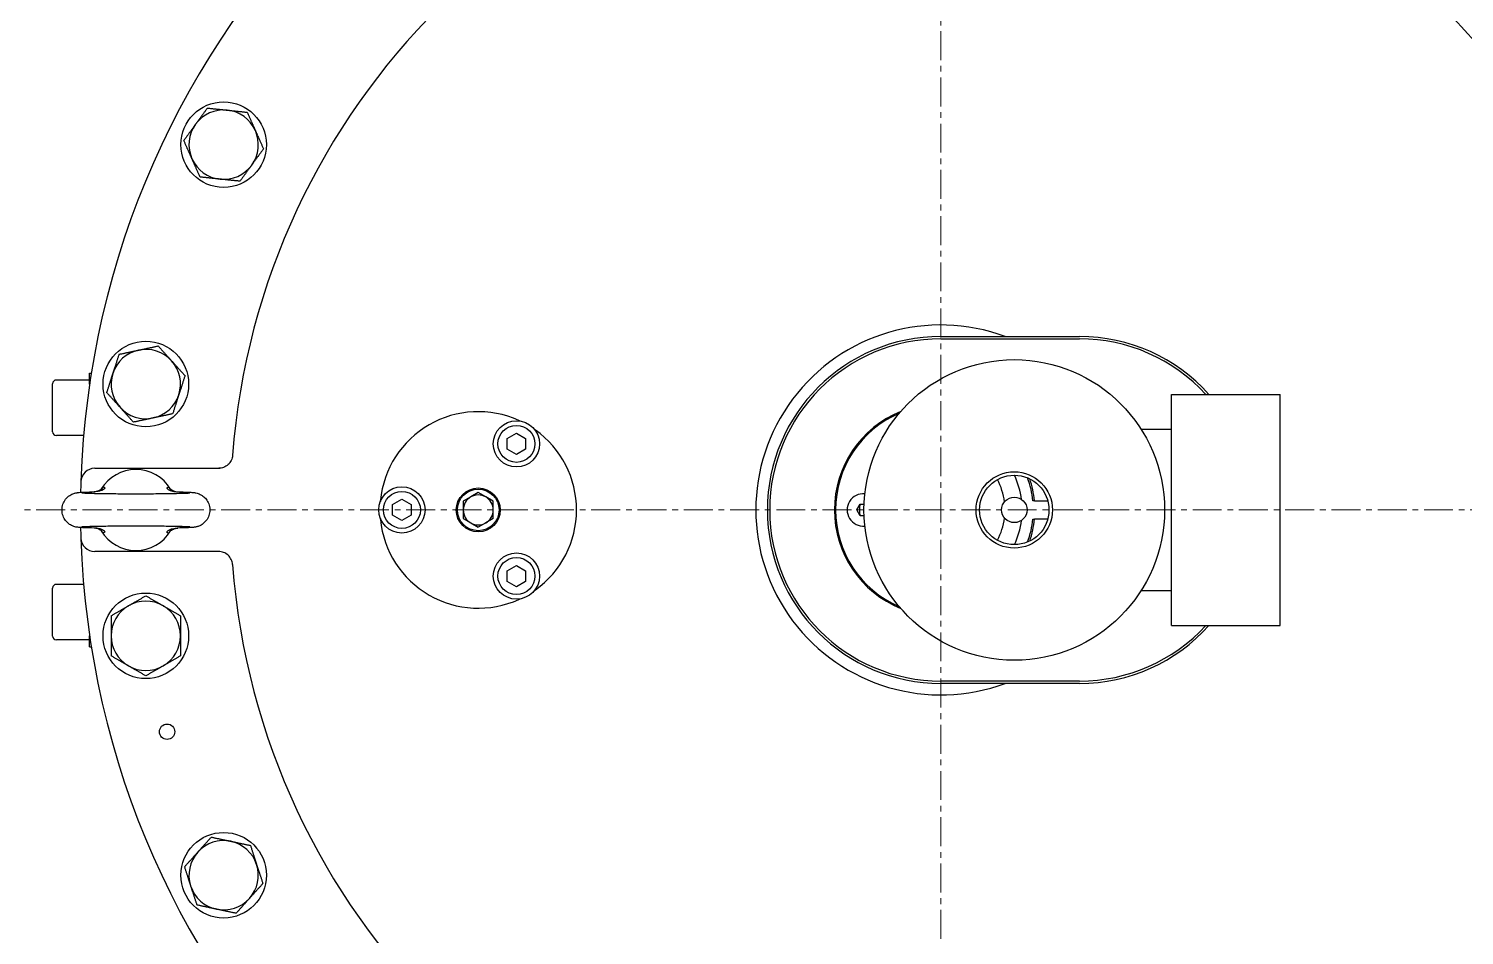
# Model space of a CAD drawing. Header units: millimetres. Extents: x 47998 to 491357, y 29487 to 305355.
# Drawn here: x 49426.2 to 49488.3, y 30374.8 to 30414 of the extents above; entities that cross this region are included whole.
import ezdxf

# ---------------------------------------------------------------- set-up
doc = ezdxf.new("R2010")
doc.units = ezdxf.units.MM
doc.linetypes.add('GP kota 28.53_PBS_strojarstvo_rashladni_sustav$0$CENTER', pattern=[2, 1.25, -0.25, 0.25, -0.25])

msp = doc.modelspace()

# ---------------------------------------------------------------- linework, layer by layer
at = {"color": 4, "linetype": 'GP kota 28.53_PBS_strojarstvo_rashladni_sustav$0$CENTER', "lineweight": 9}
for p, q in [((49465.675, 30513.867), (49465.675, 30216.216)), ((49224.564, 30393.161), (49757.964, 30393.161))]:
    msp.add_line(p, q, dxfattribs=at)
at = {"color": 1, "linetype": 'Continuous', "lineweight": -3}
for p, q in [((49465.675, 30400.661), (49471.675, 30400.661)), ((49465.675, 30400.561), (49471.675, 30400.561)), ((49427.275, 30396.541), (49427.275, 30398.621)), ((49428.875, 30398.781), (49427.435, 30398.781)), ((49428.875, 30398.602), (49428.875, 30399.081)), ((49428.875, 30399.081), (49428.949, 30399.081)), ((49475.65, 30388.161), (49475.65, 30398.161)), ((49475.65, 30398.161), (49480.35, 30398.161)), ((49480.35, 30388.161), (49480.35, 30398.161)), ((49428.615, 30396.381), (49427.435, 30396.381)), ((49446.925, 30396.25), (49447.325, 30396.481)), ((49446.925, 30395.788), (49446.925, 30396.25)), ((49447.325, 30396.481), (49447.725, 30396.25)), ((49447.725, 30396.25), (49447.725, 30395.788)), ((49474.328, 30396.661), (49475.65, 30396.661)), ((49447.325, 30395.557), (49446.925, 30395.788)), ((49447.725, 30395.788), (49447.325, 30395.557)), ((49429.095, 30394.961), (49434.507, 30394.961)), ((49429.547, 30394.107), (49429.465, 30394.165)), ((49432.204, 30394.107), (49432.285, 30394.165)), ((49445.35, 30393.724), (49445.025, 30393.537)), ((49445.675, 30393.912), (49445.35, 30393.724)), ((49446, 30393.724), (49445.675, 30393.912)), ((49446.325, 30393.537), (49446, 30393.724)), ((49441.975, 30393.392), (49442.375, 30393.623)), ((49441.975, 30392.93), (49441.975, 30393.392)), ((49442.375, 30393.623), (49442.775, 30393.392)), ((49442.775, 30393.392), (49442.775, 30392.93)), ((49445.025, 30393.537), (49445.025, 30393.161)), ((49445.025, 30393.161), (49445.025, 30392.786)), ((49446.325, 30393.161), (49446.325, 30393.537)), ((49446.325, 30392.786), (49446.325, 30393.161)), ((49462.037, 30393.161), (49462.181, 30393.411)), ((49462.181, 30392.911), (49462.037, 30393.161)), ((49462.181, 30393.411), (49462.355, 30393.411)), ((49469.724, 30393.561), (49469.655, 30393.561)), ((49469.724, 30393.561), (49470.296, 30393.561)), ((49442.375, 30392.699), (49441.975, 30392.93)), ((49442.775, 30392.93), (49442.375, 30392.699)), ((49445.025, 30392.786), (49445.35, 30392.598)), ((49445.35, 30392.598), (49445.675, 30392.411)), ((49446, 30392.598), (49445.675, 30392.411)), ((49446.325, 30392.786), (49446, 30392.598)), ((49462.355, 30392.911), (49462.181, 30392.911)), ((49469.655, 30392.761), (49469.724, 30392.761)), ((49470.296, 30392.761), (49469.724, 30392.761)), ((49429.547, 30392.216), (49429.465, 30392.158)), ((49432.204, 30392.216), (49432.285, 30392.158)), ((49434.507, 30391.361), (49429.095, 30391.361)), ((49446.925, 30390.534), (49447.325, 30390.765)), ((49446.925, 30390.072), (49446.925, 30390.534)), ((49447.325, 30390.765), (49447.725, 30390.534)), ((49447.725, 30390.534), (49447.725, 30390.072)), ((49428.615, 30389.942), (49427.435, 30389.942)), ((49447.325, 30389.841), (49446.925, 30390.072)), ((49447.725, 30390.072), (49447.325, 30389.841)), ((49427.275, 30387.702), (49427.275, 30389.782)), ((49475.65, 30389.661), (49474.328, 30389.661)), ((49475.65, 30388.161), (49480.35, 30388.161)), ((49428.875, 30387.542), (49427.435, 30387.542)), ((49428.875, 30387.242), (49428.875, 30387.721)), ((49428.875, 30387.242), (49428.949, 30387.242)), ((49471.675, 30385.761), (49465.675, 30385.761)), ((49471.675, 30385.661), (49465.675, 30385.661))]:
    msp.add_line(p, q, dxfattribs=at)
for centre, radius in [((49434.668, 30408.96), 1.85), ((49431.304, 30398.605), 1.85), ((49468.85, 30393.161), 6.5), ((49447.325, 30396.019), 1), ((49447.325, 30396.019), 0.8), ((49468.85, 30393.161), 1.65), ((49468.85, 30393.161), 1.5), ((49442.375, 30393.161), 1), ((49442.375, 30393.161), 0.8), ((49445.675, 30393.161), 0.95), ((49445.675, 30393.161), 0.9), ((49468.85, 30393.161), 0.55), ((49447.325, 30390.303), 1), ((49447.325, 30390.303), 0.8), ((49431.304, 30387.717), 1.85), ((49432.223, 30383.569), 0.332), ((49434.668, 30377.362), 1.85)]:
    msp.add_circle(centre, radius, dxfattribs=at)
for centre, radius, start, end in [((49465.675, 30393.161), 37.2, 91.87889, 178.12111), ((49465.675, 30393.161), 37.2, 1.87889, 88.12111), ((49465.675, 30393.161), 30.715, 94.39815, 175.60185), ((49465.675, 30393.161), 30.715, 4.39815, 85.60185), ((49434.668, 30408.96), 1.5, 84, 144), ((49434.668, 30408.96), 1.5, 24, 84), ((49434.668, 30408.96), 1.5, 144, 204), ((49434.668, 30408.96), 1.5, 324, 24), ((49434.668, 30408.96), 1.5, 204, 264), ((49434.668, 30408.96), 1.5, 264, 324), ((49465.675, 30393.161), 8, 69.63587, 290.36413), ((49465.675, 30393.161), 7.5, 90, 270), ((49465.675, 30393.161), 7.4, 90, 270), ((49471.675, 30393.161), 7.5, 41.81031, 90), ((49471.675, 30393.161), 7.4, 42.50664, 90), ((49431.304, 30398.605), 1.5, 102, 162), ((49431.304, 30398.605), 1.5, 42, 102), ((49431.304, 30398.605), 1.5, 342, 42), ((49427.435, 30398.621), 0.16, 90, 180), ((49431.304, 30398.605), 1.5, 162, 222), ((49431.304, 30398.605), 1.5, 282, 342), ((49431.304, 30398.605), 1.5, 222, 282), ((49445.675, 30393.161), 4.25, 65.61835, 174.38165), ((49465.675, 30393.161), 4.6, 112.14206, 247.85794), ((49447.33, 30396.811), 0.242, 54.37854, 65.61835), ((49445.675, 30393.161), 4.25, 64.77859, 65.61835), ((49465.675, 30393.161), 4.55, 113.38332, 246.61668), ((49427.435, 30396.541), 0.16, 180, 270), ((49445.675, 30393.161), 4.25, 54.38165, 55.22141), ((49448.009, 30396.419), 0.242, 54.38165, 65.62146), ((49445.675, 30393.161), 4.25, 305.61835, 54.38165), ((49429.095, 30394.361), 0.6, 90, 178.12111), ((49430.875, 30393.161), 1.75, 31.17041, 148.81926), ((49465.583, 30393.167), 31.107, 176.70248, 176.70252), ((49465.675, 30393.161), 37.2, 178.12111, 178.82631), ((49465.675, 30393.161), 2.775, 7.29155, 28.18912), ((49465.675, 30393.161), 3.516, 7.39989, 25.25033), ((49465.675, 30393.161), 4, 5.73917, 20.24632), ((49465.675, 30393.161), 4.069, 5.64205, 19.29651), ((49445.675, 30393.161), 0.65, 120, 180), ((49445.675, 30393.161), 0.65, 60, 120), ((49445.675, 30393.161), 0.65, 0, 60), ((49462.325, 30393.161), 0.7, 84.87748, 275.12252), ((49445.675, 30393.161), 4.25, 174.38165, 175.22141), ((49441.687, 30393.554), 0.242, 174.38165, 185.62146), ((49445.675, 30393.161), 0.65, 180, 240), ((49445.675, 30393.161), 0.65, 300, 0), ((49465.675, 30393.161), 3.516, 176.34374, 183.65626), ((49465.675, 30393.161), 37.2, 181.1737, 181.87889), ((49445.675, 30393.161), 4.25, 184.77859, 185.61835), ((49441.687, 30392.769), 0.242, 174.37854, 185.61835), ((49445.675, 30393.161), 4.25, 185.61835, 294.38165), ((49445.675, 30393.161), 0.65, 240, 300), ((49465.675, 30393.161), 2.775, 331.81088, 352.70845), ((49465.675, 30393.161), 3.516, 334.74967, 352.60011), ((49465.675, 30393.161), 4, 339.75368, 354.26083), ((49465.675, 30393.161), 4.069, 340.70349, 354.35795), ((49465.675, 30393.161), 37.2, 181.87889, 268.12111), ((49429.095, 30391.961), 0.6, 181.87889, 270), ((49430.875, 30393.161), 1.75, 211.17039, 328.82953), ((49465.675, 30393.161), 37.2, 271.87889, 358.12111), ((49465.675, 30393.161), 30.715, 184.39815, 265.60185), ((49465.675, 30393.161), 30.715, 274.39815, 355.60185), ((49427.435, 30389.782), 0.16, 90, 180), ((49445.675, 30393.161), 4.25, 294.38165, 295.22141), ((49447.33, 30389.511), 0.242, 294.38165, 305.62146), ((49445.675, 30393.161), 4.25, 304.77859, 305.61835), ((49448.009, 30389.903), 0.242, 294.37854, 305.61835), ((49431.304, 30387.717), 1.5, 120, 180), ((49431.304, 30387.717), 1.5, 60, 120), ((49431.304, 30387.717), 1.5, 0, 60), ((49471.675, 30393.161), 7.5, 270, 318.18969), ((49471.675, 30393.161), 7.4, 270, 317.49336), ((49427.435, 30387.702), 0.16, 180, 270), ((49431.304, 30387.717), 1.5, 180, 240), ((49431.304, 30387.717), 1.5, 300, 0), ((49431.304, 30387.717), 1.5, 240, 300), ((49434.668, 30377.362), 1.5, 78, 138), ((49434.668, 30377.362), 1.5, 18, 78), ((49434.668, 30377.362), 1.5, 138, 198), ((49434.668, 30377.362), 1.5, 318, 18), ((49434.668, 30377.362), 1.5, 198, 258), ((49434.668, 30377.362), 1.5, 258, 318)]:
    msp.add_arc(centre, radius, start, end, dxfattribs=at)
for points, weights in [([(49433.964, 30410.542), (49433.691, 30410.167), (49433.455, 30409.842)], [1.6248711306, 1.75055534995, 1.75055534995]), ([(49433.964, 30410.542), (49434.425, 30410.494), (49434.825, 30410.452)], [1.6248711306, 1.75055534995, 1.75055534995]), ([(49434.825, 30410.452), (49435.225, 30410.41), (49435.686, 30410.361)], [1.75055534995, 1.75055534995, 1.6248711306]), ([(49433.455, 30409.842), (49433.219, 30409.517), (49432.946, 30409.141)], [1.75055534995, 1.75055534995, 1.6248711306]), ([(49435.686, 30410.361), (49435.875, 30409.937), (49436.039, 30409.57)], [1.6248711306, 1.75055534995, 1.75055534995]), ([(49436.039, 30409.57), (49436.202, 30409.203), (49436.391, 30408.779)], [1.75055534995, 1.75055534995, 1.6248711306]), ([(49433.298, 30408.35), (49433.135, 30408.717), (49432.946, 30409.141)], [1.75055534995, 1.75055534995, 1.6248711306]), ([(49436.391, 30408.779), (49436.118, 30408.404), (49435.882, 30408.078)], [1.6248711306, 1.75055534995, 1.75055534995]), ([(49433.65, 30407.559), (49433.462, 30407.983), (49433.298, 30408.35)], [1.6248711306, 1.75055534995, 1.75055534995]), ([(49435.882, 30408.078), (49435.646, 30407.753), (49435.373, 30407.378)], [1.75055534995, 1.75055534995, 1.6248711306]), ([(49434.512, 30407.468), (49434.112, 30407.51), (49433.65, 30407.559)], [1.75055534995, 1.75055534995, 1.6248711306]), ([(49435.373, 30407.378), (49434.911, 30407.426), (49434.512, 30407.468)], [1.6248711306, 1.75055534995, 1.75055534995]), ([(49430.145, 30399.892), (49430.001, 30399.451), (49429.877, 30399.069)], [1.6248711306, 1.75055534995, 1.75055534995]), ([(49430.145, 30399.892), (49430.599, 30399.989), (49430.992, 30400.072)], [1.6248711306, 1.75055534995, 1.75055534995]), ([(49430.992, 30400.072), (49431.385, 30400.156), (49431.839, 30400.252)], [1.75055534995, 1.75055534995, 1.6248711306]), ([(49431.839, 30400.252), (49432.15, 30399.908), (49432.419, 30399.609)], [1.6248711306, 1.75055534995, 1.75055534995]), ([(49432.419, 30399.609), (49432.688, 30399.31), (49432.998, 30398.965)], [1.75055534995, 1.75055534995, 1.6248711306]), ([(49429.877, 30399.069), (49429.753, 30398.686), (49429.61, 30398.245)], [1.75055534995, 1.75055534995, 1.6248711306]), ([(49432.998, 30398.965), (49432.855, 30398.524), (49432.73, 30398.142)], [1.6248711306, 1.75055534995, 1.75055534995]), ([(49430.189, 30397.601), (49429.92, 30397.9), (49429.61, 30398.245)], [1.75055534995, 1.75055534995, 1.6248711306]), ([(49432.73, 30398.142), (49432.606, 30397.759), (49432.463, 30397.318)], [1.75055534995, 1.75055534995, 1.6248711306]), ([(49430.769, 30396.958), (49430.458, 30397.303), (49430.189, 30397.601)], [1.6248711306, 1.75055534995, 1.75055534995]), ([(49431.616, 30397.138), (49431.223, 30397.054), (49430.769, 30396.958)], [1.75055534995, 1.75055534995, 1.6248711306]), ([(49432.463, 30397.318), (49432.009, 30397.222), (49431.616, 30397.138)], [1.6248711306, 1.75055534995, 1.75055534995]), ([(49430.554, 30389.016), (49430.902, 30389.217), (49431.304, 30389.449)], [1.75055534995, 1.75055534995, 1.6248711306]), ([(49431.304, 30389.449), (49431.706, 30389.217), (49432.054, 30389.016)], [1.6248711306, 1.75055534995, 1.75055534995]), ([(49429.804, 30388.583), (49430.206, 30388.815), (49430.554, 30389.016)], [1.6248711306, 1.75055534995, 1.75055534995]), ([(49432.054, 30389.016), (49432.402, 30388.815), (49432.804, 30388.583)], [1.75055534995, 1.75055534995, 1.6248711306]), ([(49429.804, 30388.583), (49429.804, 30388.119), (49429.804, 30387.717)], [1.6248711306, 1.75055534995, 1.75055534995]), ([(49432.804, 30388.583), (49432.804, 30388.119), (49432.804, 30387.717)], [1.6248711306, 1.75055534995, 1.75055534995]), ([(49429.804, 30387.717), (49429.804, 30387.315), (49429.804, 30386.851)], [1.75055534995, 1.75055534995, 1.6248711306]), ([(49432.804, 30387.717), (49432.804, 30387.315), (49432.804, 30386.851)], [1.75055534995, 1.75055534995, 1.6248711306]), ([(49430.554, 30386.418), (49430.206, 30386.619), (49429.804, 30386.851)], [1.75055534995, 1.75055534995, 1.6248711306]), ([(49432.804, 30386.851), (49432.402, 30386.619), (49432.054, 30386.418)], [1.6248711306, 1.75055534995, 1.75055534995]), ([(49431.304, 30385.985), (49430.902, 30386.217), (49430.554, 30386.418)], [1.6248711306, 1.75055534995, 1.75055534995]), ([(49432.054, 30386.418), (49431.706, 30386.217), (49431.304, 30385.985)], [1.75055534995, 1.75055534995, 1.6248711306]), ([(49433.554, 30378.366), (49433.823, 30378.665), (49434.133, 30379.01)], [1.75055534995, 1.75055534995, 1.6248711306]), ([(49434.133, 30379.01), (49434.587, 30378.913), (49434.98, 30378.83)], [1.6248711306, 1.75055534995, 1.75055534995]), ([(49434.98, 30378.83), (49435.373, 30378.746), (49435.827, 30378.65)], [1.75055534995, 1.75055534995, 1.6248711306]), ([(49432.974, 30377.722), (49433.285, 30378.067), (49433.554, 30378.366)], [1.6248711306, 1.75055534995, 1.75055534995]), ([(49435.827, 30378.65), (49435.971, 30378.208), (49436.095, 30377.826)], [1.6248711306, 1.75055534995, 1.75055534995]), ([(49432.974, 30377.722), (49433.118, 30377.281), (49433.242, 30376.899)], [1.6248711306, 1.75055534995, 1.75055534995]), ([(49436.095, 30377.826), (49436.219, 30377.444), (49436.363, 30377.002)], [1.75055534995, 1.75055534995, 1.6248711306]), ([(49433.242, 30376.899), (49433.366, 30376.517), (49433.509, 30376.075)], [1.75055534995, 1.75055534995, 1.6248711306]), ([(49436.363, 30377.002), (49436.052, 30376.657), (49435.783, 30376.359)], [1.6248711306, 1.75055534995, 1.75055534995]), ([(49435.783, 30376.359), (49435.514, 30376.06), (49435.204, 30375.715)], [1.75055534995, 1.75055534995, 1.6248711306]), ([(49434.357, 30375.895), (49433.963, 30375.979), (49433.509, 30376.075)], [1.75055534995, 1.75055534995, 1.6248711306]), ([(49435.204, 30375.715), (49434.75, 30375.812), (49434.357, 30375.895)], [1.6248711306, 1.75055534995, 1.75055534995])]:
    msp.add_rational_spline(points, weights, degree=2, dxfattribs=at)
for points, knots in [([(49435.051, 30395.515), (49435.045, 30395.443), (49435.026, 30395.372), (49434.963, 30395.236), (49434.917, 30395.173), (49434.804, 30395.068), (49434.738, 30395.027), (49434.599, 30394.975), (49434.528, 30394.961), (49434.456, 30394.961), (49434.456, 30394.961), (49434.455, 30394.961)], [0, 0, 0, 0, 0.2186101, 0.2186101, 0.4507598, 0.4507598, 0.6832151, 0.6832151, 0.9002524, 0.9002524, 0.9016437, 0.9016437, 0.9016437, 0.9016437]), ([(49429.095, 30392.378), (49428.906, 30392.382), (49428.746, 30392.387), (49428.561, 30392.395), (49428.507, 30392.397), (49428.428, 30392.403), (49428.399, 30392.405), (49428.351, 30392.411), (49428.337, 30392.413), (49428.298, 30392.42), (49428.269, 30392.425), (49428.205, 30392.443), (49428.171, 30392.454), (49428.107, 30392.481), (49428.075, 30392.497), (49427.998, 30392.544), (49427.952, 30392.578), (49427.859, 30392.668), (49427.813, 30392.727), (49427.737, 30392.862), (49427.709, 30392.939), (49427.684, 30393.065), (49427.68, 30393.113), (49427.68, 30393.244), (49427.694, 30393.328), (49427.747, 30393.483), (49427.787, 30393.557), (49427.886, 30393.685), (49427.946, 30393.742), (49428.044, 30393.808), (49428.077, 30393.826), (49428.137, 30393.855), (49428.164, 30393.865), (49428.208, 30393.88), (49428.225, 30393.885), (49428.265, 30393.896), (49428.287, 30393.9), (49428.323, 30393.907), (49428.339, 30393.91), (49428.381, 30393.915), (49428.403, 30393.917), (49428.496, 30393.925), (49428.575, 30393.929), (49428.791, 30393.937), (49428.932, 30393.941), (49429.095, 30393.944)], [0, 0, 0, 0, 0.812703, 0.812703, 1.237875, 1.237875, 1.520232, 1.520232, 1.626256, 1.626256, 1.767357, 1.767357, 1.883412, 1.883412, 1.991442, 1.991442, 2.160174, 2.160174, 2.38207, 2.38207, 2.623065, 2.623065, 2.76685, 2.76685, 3.014743, 3.014743, 3.259556, 3.259556, 3.502849, 3.502849, 3.617177, 3.617177, 3.711025, 3.711025, 3.775502, 3.775502, 3.875274, 3.875274, 3.983833, 3.983833, 4.19623, 4.19623, 4.834281, 4.834281, 5.533924, 5.533924, 5.533924, 5.533924]), ([(49428.542, 30393.899), (49428.542, 30393.899), (49428.542, 30393.899), (49428.543, 30393.899), (49428.551, 30393.898), (49428.585, 30393.895), (49428.622, 30393.893), (49428.743, 30393.888), (49428.844, 30393.885), (49429.112, 30393.878), (49429.293, 30393.875), (49429.704, 30393.869), (49429.942, 30393.866), (49430.41, 30393.862), (49430.644, 30393.861), (49430.875, 30393.861)], [5.903535, 5.903535, 5.903535, 5.903535, 5.909303, 5.909303, 6.107622, 6.107622, 6.477937, 6.477937, 7.070262, 7.070262, 7.803554, 7.803554, 8.574519, 8.574519, 9.268829, 9.268829, 9.268829, 9.268829]), ([(49429.465, 30394.165), (49429.436, 30394.124), (49429.402, 30394.087), (49429.366, 30394.057), (49429.33, 30394.027), (49429.293, 30394.005), (49429.256, 30393.988), (49429.193, 30393.96), (49429.131, 30393.948), (49429.069, 30393.943)], [0, 0, 0, 0, 0.001498404, 0.001498404, 0.001498404, 0.002996807, 0.002996807, 0.002996807, 0.005548719, 0.005548719, 0.005548719, 0.005548719]), ([(49429.545, 30394.105), (49429.524, 30394.084), (49429.501, 30394.065), (49429.477, 30394.05), (49429.461, 30394.04), (49429.444, 30394.03), (49429.427, 30394.022), (49429.386, 30394.001), (49429.343, 30393.987), (49429.299, 30393.976), (49429.223, 30393.956), (49429.147, 30393.948), (49429.069, 30393.943)], [0, 0, 0, 0, 0.000877566, 0.000877566, 0.000877566, 0.001467306, 0.001467306, 0.001467306, 0.002934612, 0.002934612, 0.002934612, 0.005508973, 0.005508973, 0.005508973, 0.005508973]), ([(49429.437, 30394.128), (49429.437, 30394.128), (49429.428, 30394.117), (49429.4, 30394.078), (49429.38, 30394.048), (49429.352, 30394.003), (49429.348, 30393.996), (49429.344, 30393.988)], [0, 0, 0, 0, 0.2398306, 0.2398306, 0.5161634, 0.5161634, 0.5635887, 0.5635887, 0.5635887, 0.5635887]), ([(49430.875, 30393.861), (49431.133, 30393.861), (49431.393, 30393.863), (49431.887, 30393.867), (49432.125, 30393.87), (49432.543, 30393.876), (49432.728, 30393.88), (49433.015, 30393.888), (49433.126, 30393.893), (49433.197, 30393.898), (49433.209, 30393.899), (49433.209, 30393.899)], [0, 0, 0, 0, 0.772132, 0.772132, 1.559376, 1.559376, 2.344158, 2.344158, 3.111742, 3.111742, 3.360179, 3.360179, 3.360179, 3.360179]), ([(49432.206, 30394.105), (49432.227, 30394.084), (49432.25, 30394.065), (49432.274, 30394.05), (49432.29, 30394.04), (49432.307, 30394.03), (49432.323, 30394.022), (49432.365, 30394.001), (49432.408, 30393.987), (49432.451, 30393.976), (49432.527, 30393.956), (49432.604, 30393.948), (49432.681, 30393.943)], [0, 0, 0, 0, 0.000877566, 0.000877566, 0.000877566, 0.001467306, 0.001467306, 0.001467306, 0.002934612, 0.002934612, 0.002934612, 0.005508983, 0.005508983, 0.005508983, 0.005508983]), ([(49432.285, 30394.165), (49432.315, 30394.124), (49432.349, 30394.087), (49432.385, 30394.057), (49432.406, 30394.039), (49432.429, 30394.023), (49432.452, 30394.01), (49432.466, 30394.002), (49432.481, 30393.995), (49432.495, 30393.988), (49432.558, 30393.96), (49432.62, 30393.948), (49432.682, 30393.943)], [0, 0, 0, 0, 0.001498404, 0.001498404, 0.001498404, 0.002415266, 0.002415266, 0.002415266, 0.002996807, 0.002996807, 0.002996807, 0.005553331, 0.005553331, 0.005553331, 0.005553331]), ([(49432.407, 30393.988), (49432.399, 30394.002), (49432.392, 30394.014), (49432.357, 30394.07), (49432.334, 30394.101), (49432.318, 30394.123), (49432.315, 30394.127), (49432.314, 30394.128)], [2.6401081, 2.6401081, 2.6401081, 2.6401081, 2.7269226, 2.7269226, 3.0686634, 3.0686634, 3.2034938, 3.2034938, 3.2034938, 3.2034938]), ([(49432.656, 30393.944), (49432.845, 30393.94), (49433.004, 30393.935), (49433.19, 30393.928), (49433.244, 30393.925), (49433.323, 30393.919), (49433.352, 30393.917), (49433.399, 30393.911), (49433.414, 30393.909), (49433.453, 30393.903), (49433.482, 30393.897), (49433.546, 30393.88), (49433.58, 30393.868), (49433.644, 30393.841), (49433.676, 30393.825), (49433.753, 30393.779), (49433.798, 30393.744), (49433.892, 30393.655), (49433.938, 30393.595), (49434.014, 30393.461), (49434.042, 30393.383), (49434.066, 30393.257), (49434.071, 30393.209), (49434.071, 30393.079), (49434.057, 30392.995), (49434.004, 30392.84), (49433.964, 30392.766), (49433.865, 30392.637), (49433.804, 30392.58), (49433.707, 30392.515), (49433.674, 30392.496), (49433.614, 30392.468), (49433.586, 30392.457), (49433.543, 30392.442), (49433.525, 30392.437), (49433.485, 30392.426), (49433.464, 30392.422), (49433.427, 30392.415), (49433.412, 30392.413), (49433.37, 30392.407), (49433.348, 30392.405), (49433.255, 30392.398), (49433.176, 30392.394), (49432.96, 30392.386), (49432.819, 30392.382), (49432.656, 30392.378)], [0, 0, 0, 0, 0.812703, 0.812703, 1.237875, 1.237875, 1.520232, 1.520232, 1.626256, 1.626256, 1.767357, 1.767357, 1.883412, 1.883412, 1.991442, 1.991442, 2.160174, 2.160174, 2.38207, 2.38207, 2.623065, 2.623065, 2.76685, 2.76685, 3.014743, 3.014743, 3.259556, 3.259556, 3.502849, 3.502849, 3.617177, 3.617177, 3.711025, 3.711025, 3.775502, 3.775502, 3.875274, 3.875274, 3.983833, 3.983833, 4.19623, 4.19623, 4.834281, 4.834281, 5.533924, 5.533924, 5.533924, 5.533924]), ([(49430.875, 30392.461), (49430.618, 30392.461), (49430.357, 30392.46), (49429.864, 30392.456), (49429.626, 30392.453), (49429.208, 30392.446), (49429.023, 30392.443), (49428.736, 30392.434), (49428.625, 30392.43), (49428.554, 30392.425), (49428.542, 30392.424), (49428.542, 30392.424)], [0, 0, 0, 0, 0.772132, 0.772132, 1.559376, 1.559376, 2.344158, 2.344158, 3.111742, 3.111742, 3.360179, 3.360179, 3.360179, 3.360179]), ([(49433.209, 30392.424), (49433.209, 30392.424), (49433.209, 30392.424), (49433.208, 30392.424), (49433.2, 30392.425), (49433.166, 30392.427), (49433.129, 30392.429), (49433.008, 30392.434), (49432.907, 30392.438), (49432.639, 30392.444), (49432.458, 30392.448), (49432.046, 30392.454), (49431.809, 30392.456), (49431.341, 30392.46), (49431.107, 30392.461), (49430.875, 30392.461)], [5.903535, 5.903535, 5.903535, 5.903535, 5.909303, 5.909303, 6.107622, 6.107622, 6.477937, 6.477937, 7.070262, 7.070262, 7.803554, 7.803554, 8.574519, 8.574519, 9.268829, 9.268829, 9.268829, 9.268829]), ([(49429.545, 30392.218), (49429.524, 30392.239), (49429.501, 30392.257), (49429.477, 30392.273), (49429.461, 30392.283), (49429.444, 30392.292), (49429.427, 30392.301), (49429.386, 30392.321), (49429.343, 30392.336), (49429.299, 30392.347), (49429.223, 30392.366), (49429.147, 30392.375), (49429.069, 30392.379)], [0, 0, 0, 0, 0.000877566, 0.000877566, 0.000877566, 0.001467306, 0.001467306, 0.001467306, 0.002934612, 0.002934612, 0.002934612, 0.005508983, 0.005508983, 0.005508983, 0.005508983]), ([(49429.465, 30392.158), (49429.436, 30392.199), (49429.402, 30392.236), (49429.366, 30392.266), (49429.344, 30392.284), (49429.322, 30392.299), (49429.299, 30392.313), (49429.284, 30392.321), (49429.27, 30392.328), (49429.256, 30392.334), (49429.193, 30392.362), (49429.131, 30392.375), (49429.069, 30392.379)], [0, 0, 0, 0, 0.001498404, 0.001498404, 0.001498404, 0.002419827, 0.002419827, 0.002419827, 0.002996807, 0.002996807, 0.002996807, 0.005553398, 0.005553398, 0.005553398, 0.005553398]), ([(49429.344, 30392.334), (49429.347, 30392.33), (49429.349, 30392.326), (49429.38, 30392.273), (49429.405, 30392.238), (49429.43, 30392.204), (49429.436, 30392.196), (49429.437, 30392.194)], [2.6403355, 2.6403355, 2.6403355, 2.6403355, 2.6668441, 2.6668441, 3.0019038, 3.0019038, 3.2038233, 3.2038233, 3.2038233, 3.2038233]), ([(49432.206, 30392.218), (49432.227, 30392.239), (49432.25, 30392.257), (49432.274, 30392.273), (49432.29, 30392.283), (49432.307, 30392.292), (49432.323, 30392.301), (49432.365, 30392.321), (49432.408, 30392.336), (49432.451, 30392.347), (49432.527, 30392.366), (49432.604, 30392.375), (49432.681, 30392.379)], [0, 0, 0, 0, 0.000877566, 0.000877566, 0.000877566, 0.001467306, 0.001467306, 0.001467306, 0.002934612, 0.002934612, 0.002934612, 0.005508973, 0.005508973, 0.005508973, 0.005508973]), ([(49432.285, 30392.158), (49432.315, 30392.199), (49432.349, 30392.236), (49432.385, 30392.266), (49432.408, 30392.285), (49432.431, 30392.301), (49432.455, 30392.314), (49432.469, 30392.322), (49432.482, 30392.328), (49432.495, 30392.334), (49432.558, 30392.362), (49432.62, 30392.375), (49432.682, 30392.379)], [0.000000002, 0.000000002, 0.000000002, 0.000000002, 0.001498404, 0.001498404, 0.001498404, 0.002459654, 0.002459654, 0.002459654, 0.002996807, 0.002996807, 0.002996807, 0.005553064, 0.005553064, 0.005553064, 0.005553064]), ([(49432.314, 30392.194), (49432.316, 30392.197), (49432.327, 30392.211), (49432.36, 30392.258), (49432.382, 30392.292), (49432.407, 30392.334)], [0, 0, 0, 0, 0.2837834, 0.2837834, 0.5628961, 0.5628961, 0.5628961, 0.5628961]), ([(49435.051, 30390.807), (49435.045, 30390.88), (49435.026, 30390.951), (49434.963, 30391.087), (49434.917, 30391.15), (49434.804, 30391.254), (49434.738, 30391.295), (49434.599, 30391.348), (49434.528, 30391.361), (49434.456, 30391.361), (49434.456, 30391.361), (49434.455, 30391.361)], [-0.9004468, -0.9004468, -0.9004468, -0.9004468, -0.6817895, -0.6817895, -0.4495896, -0.4495896, -0.2170841, -0.2170841, 0, 0, 0.0013916, 0.0013916, 0.0013916, 0.0013916])]:
    msp.add_open_spline(points, degree=3, knots=knots, dxfattribs=at)
for points in [[(49435.051, 30395.517), (49435.051, 30395.516), (49435.051, 30395.516), (49435.051, 30395.515)], [(49429.547, 30394.107), (49429.546, 30394.106), (49429.546, 30394.105), (49429.545, 30394.105)], [(49429.545, 30392.218), (49429.546, 30392.217), (49429.546, 30392.216), (49429.547, 30392.216)], [(49432.204, 30392.216), (49432.205, 30392.216), (49432.205, 30392.217), (49432.206, 30392.218)], [(49435.051, 30390.807), (49435.051, 30390.807), (49435.051, 30390.806), (49435.051, 30390.806)]]:
    msp.add_open_spline(points, degree=3, dxfattribs=at)

doc.saveas('drawing.dxf')
